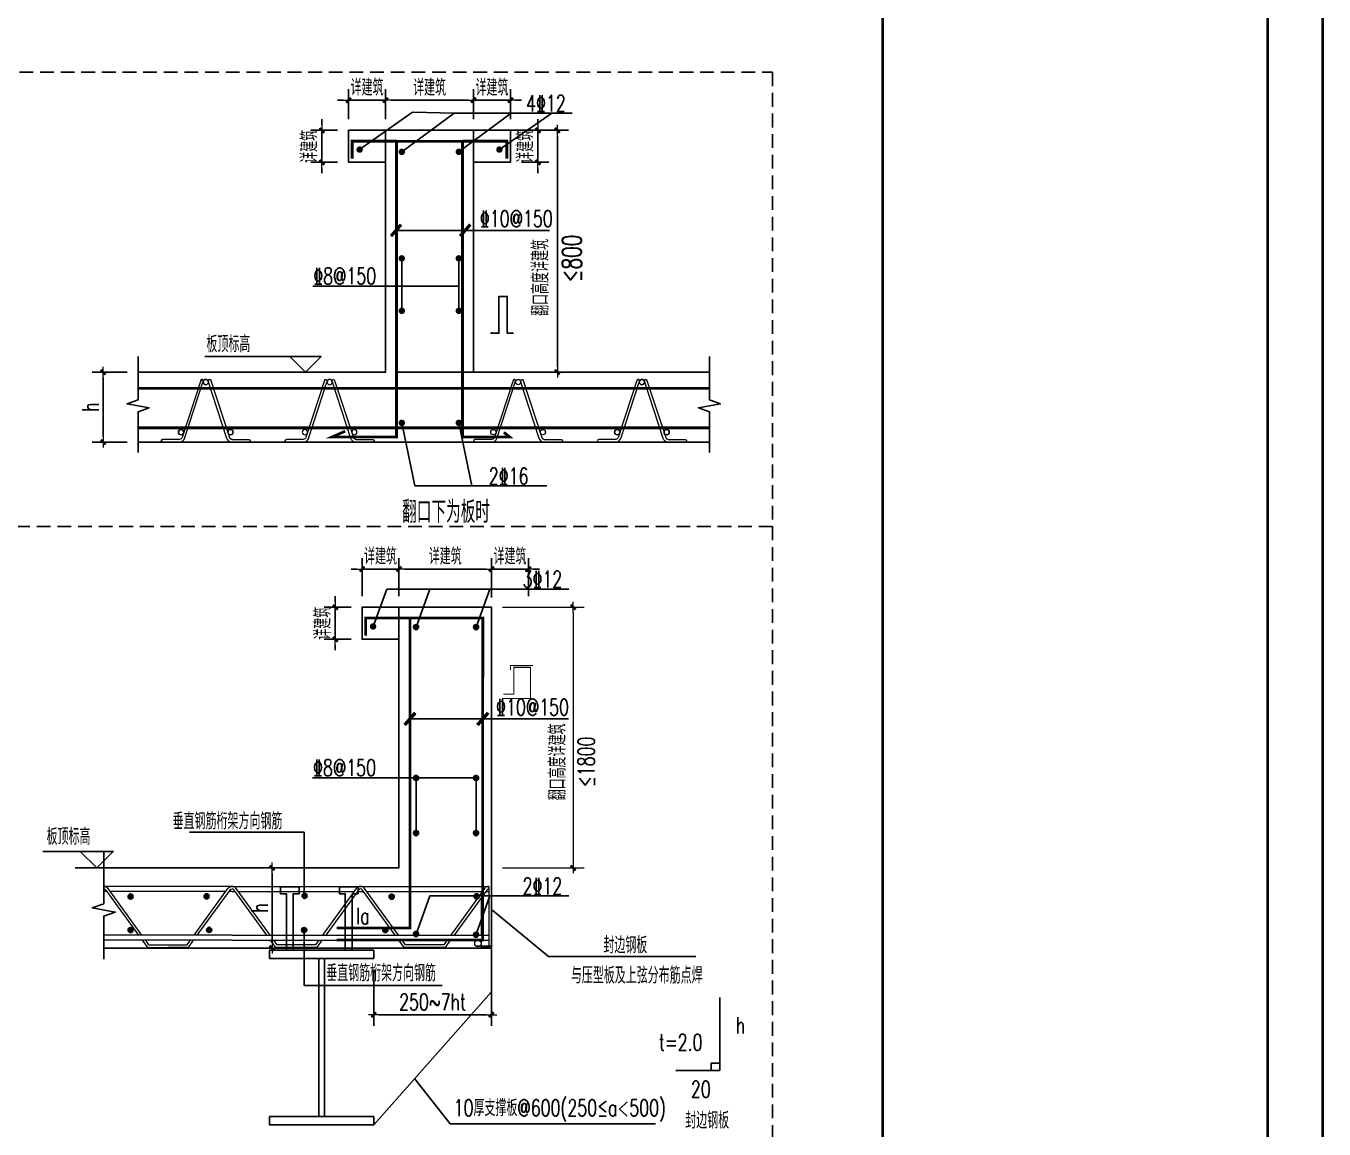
# Model space of a CAD drawing. Extents: x -1201378 to 2367219, y -619313 to 244905.
# Drawn here: x 499653 to 535046, y -455904 to -425848 of the extents above; entities that cross this region are included whole.
import ezdxf
from ezdxf.enums import TextEntityAlignment as Align

# ---------------------------------------------------------------- set-up
doc = ezdxf.new("R2010")
doc.units = 0
doc.header["$LTSCALE"] = 1000
doc.linetypes.add('DASHED', pattern=[0.75, 0.5, -0.25])
doc.linetypes.add('HIDDEN', pattern=[0.375, 0.25, -0.125])
doc.layers.get('0').update_dxf_attribs({"linetype": 'CONTINUOUS'})
doc.layers.get('Defpoints').update_dxf_attribs({"linetype": 'CONTINUOUS'})
for name, color, linetype in [('0-cxFrame', 155, 'CONTINUOUS'), ('dsptext_col', 2, 'CONTINUOUS'), ('S-BAR', 1, 'CONTINUOUS'), ('S-BAR-DISTRIBUTED', 3, 'CONTINUOUS'), ('S-BG', 131, 'CONTINUOUS'), ('S-SHAPE', 51, 'CONTINUOUS'), ('S-SHAPE1', 165, 'CONTINUOUS'), ('S-SHAPE2', 165, 'HIDDEN'), ('S-SS', 111, 'CONTINUOUS'), ('S-STEEL-BEAM-PRI', 140, 'DASHED'), ('S-STEEL-BEAM-SEC', 31, 'DASHED'), ('S-STEEL-BOLT', 15, 'CONTINUOUS'), ('S-STEEL-PLATE', 7, 'CONTINUOUS')]:
    doc.layers.add(name, color=color, linetype=linetype)
for name, color, linetype, lineweight in [('0-cxText', 131, 'CONTINUOUS', 25), ('S-dim', 81, 'CONTINUOUS', 0), ('S-STEEL-BAR-TRUSS-DECK', 6, 'CONTINUOUS', 0)]:
    doc.layers.add(name, color=color, linetype=linetype, lineweight=lineweight)
doc.styles.add('cx_tuming', font='simhei.ttf')
doc.styles.add('cx_tuqian1', font='')
doc.styles.add('DIM-TEXT', font='tj-romans1.shx', dxfattribs={"width": 0.7, "bigfont": 'tj-hztxt1.shx'})
doc.styles.add('SS1', font='tj-romans1.shx', dxfattribs={"width": 0.7, "bigfont": 'tj-hztxt1.shx'})
doc.styles.add('黑体', font='simhei.ttf', dxfattribs={"width": 0.8})
doc.styles.get('cx_tuqian1').set_extended_font_data('SimSun')
doc.dimstyles.new('S-100A', dxfattribs={"dimscale": 100, "dimtxt": 3, "dimasz": 1, "dimexe": 2, "dimexo": 2, "dimgap": 0.8, "dimtad": 1, "dimdec": 0, "dimzin": 0, "dimdsep": 46, "dimtxsty": 'SS1', "dimblk1": 'TT', "dimblk2": 'TT', "dimsah": 1, "dimcen": 1, "dimclrd": 256, "dimclre": 256, "dimclrt": 256, "dimadec": 0, "dimazin": 0, "dimtfac": 1, "dimtdec": 0, "dimtix": 1, "dimtmove": 2, "dimatfit": 0, "dimldrblk": 'TT', "dimfxl": 2, "dimtolj": 1, "dimtzin": 0, "dimarcsym": 0})

# ---------------------------------------------------------------- blocks, each defined once
blk = doc.blocks.new('zjcx_T0(Dragon)')
at = {"layer": '0-cxFrame', "const_width": 50}
blk.add_lwpolyline([(0, 82100), (-7000, 82100), (-7000, 0), (0, 0)], close=True, dxfattribs=at)
blk = doc.blocks.new('TK22.A0 L(Dragon)')
at = {"layer": '0-cxFrame', "color": 7, "const_width": 0.5}
blk.add_lwpolyline([(0, 0), (-1486, 0), (-1486, 841), (0, 841)], close=True, dxfattribs=at)
at = {"layer": '0-cxFrame', "const_width": 0.5}
for points in [[(-80, 10), (-1466, 10), (-1466, 831), (-80, 831)], [(-10, 10), (-80, 10), (-80, 831), (-10, 831)]]:
    blk.add_lwpolyline(points, close=True, dxfattribs=at)
at = {"layer": '0-cxFrame', "xscale": 0.009999999999999998, "yscale": 0.009999999999999998, "zscale": 0.009999999999999998}
blk.add_blockref('zjcx_T0(Dragon)', (-10, 10), dxfattribs=at)
at = {"style": '黑体', "flags": 4}
blk.add_attdef('图幅', text='', height=3.3, dxfattribs=at).set_placement((-40, 3), align=Align.RIGHT)
at = {"layer": '0-cxText', "flags": 4}
for tag, height, style, p in [('建设单位', 3.5, 'cx_tuming', (-45, 240)), ('项目名称', 3.5, 'cx_tuming', (-45, 210)), ('子项名称', 3.5, 'cx_tuming', (-45, 180)), ('工程编号', 3.3, 'cx_tuqian1', (-35, 165)), ('图名1', 3.5, 'cx_tuming', (-45, 87)), ('图名2', 3.5, 'cx_tuming', (-45, 79)), ('图名3', 3.5, 'cx_tuming', (-45, 71)), ('出图日期', 3.3, 'cx_tuqian1', (-39, 60)), ('专业', 3.3, 'cx_tuqian1', (-55, 52)), ('图号', 3.3, 'cx_tuqian1', (-55, 44)), ('版次', 3.3, 'cx_tuqian1', (-20, 44))]:
    blk.add_attdef(tag, text='', height=height, dxfattribs=dict(at, style=style)).set_placement(p, align=Align.MIDDLE)
at = {"layer": 'Defpoints', "color": 6, "flags": 4}
for tag, height, style, p in [('tufu', 3.3, '黑体', (-12, 12)), ('dwfname', 4, 'cx_tuqian1', (-80, 3))]:
    blk.add_attdef(tag, text='', height=height, dxfattribs=dict(at, style=style)).set_placement(p, align=Align.RIGHT)
blk = doc.blocks.new('TT')
blk.add_line((-0.97, 0), (0.97, 0))
at = {"const_width": 0.45}
blk.add_lwpolyline([(-0.44, -0.44), (0.44, 0.44)], dxfattribs=at)
blk = doc.blocks.new('*D6445')
at = {"layer": 'Defpoints', "color": 0, "transparency": 16777216}
for p in [(519253, -500601), (517654, -501146), (519253, -501146)]:
    blk.add_point(p, dxfattribs=at)
at = {"layer": 'S-dim', "lineweight": -2, "transparency": 16777216}
for p, q in [((517654, -500946), (517654, -500401)), ((519253, -500946), (519253, -500401)), ((517754, -500601), (519153, -500601))]:
    blk.add_line(p, q, dxfattribs=at)
at = {"layer": 'S-dim', "lineweight": -2, "transparency": 16777216, "xscale": 100, "yscale": 100, "zscale": 100, "rotation": 180}
blk.add_blockref('TT', (517654, -500601), dxfattribs=at)
at = {"layer": 'S-dim', "lineweight": -2, "transparency": 16777216, "xscale": 100, "yscale": 100, "zscale": 100}
blk.add_blockref('TT', (519253, -500601), dxfattribs=at)
at = {"layer": 'S-dim', "transparency": 16777216, "insert": (518454, -500371), "char_height": 300, "attachment_point": 5, "style": 'SS1'}
blk.add_mtext('\\A1;详建筑', dxfattribs=at)
blk = doc.blocks.new('钢筋桁架剖面')
at = {"color": 6}
for points in [[(-32.2, 5.5), (-3.8, 92.2, 1), (-7.6, 93.5), (-36, 6.8, -0.324329), (-39.8, 4), (-65.5, 4, 1), (-65.5, 0), (-39.8, 0, 0.324329)], [(32.2, 5.5), (3.8, 92.2, -1), (7.6, 93.5), (36, 6.8, 0.324329), (39.8, 4), (65.5, 4, -1), (65.5, 0), (39.8, 0, -0.324329)]]:
    blk.add_lwpolyline(points, format="xyb", close=True, dxfattribs=at)
for centre in [(0, 91), (-37.5, 15), (37.5, 15)]:
    blk.add_circle(centre, 4, dxfattribs=at)
blk = doc.blocks.new('*D6446')
at = {"layer": 'Defpoints', "color": 0, "transparency": 16777216}
for p in [(519253, -501146), (517654, -505539), (520777, -505539)]:
    blk.add_point(p, dxfattribs=at)
at = {"layer": 'S-dim', "lineweight": -2, "transparency": 16777216}
for p, q in [((519453, -501146), (520977, -501146)), ((520777, -501246), (520777, -505439)), ((517854, -505539), (520977, -505539))]:
    blk.add_line(p, q, dxfattribs=at)
at = {"layer": 'S-dim', "lineweight": -2, "transparency": 16777216, "xscale": 100, "yscale": 100, "zscale": 100}
for p, rotation in [((520777, -501146), 90), ((520777, -505539), 270)]:
    blk.add_blockref('TT', p, dxfattribs=dict(at, rotation=rotation))
at = {"layer": 'S-dim', "transparency": 16777216, "insert": (520469, -503819), "char_height": 300, "attachment_point": 5, "rotation": 90, "style": 'SS1'}
blk.add_mtext('\\A1;翻口高度详建筑', dxfattribs=at)
blk = doc.blocks.new('*D6447')
at = {"layer": 'Defpoints', "color": 0, "transparency": 16777216}
for p in [(513157, -505539), (512521, -506809), (513157, -506809)]:
    blk.add_point(p, dxfattribs=at)
at = {"layer": 'S-dim', "lineweight": -2, "transparency": 16777216}
for p, q in [((512957, -505539), (512321, -505539)), ((512521, -505639), (512521, -506709)), ((512957, -506809), (512321, -506809))]:
    blk.add_line(p, q, dxfattribs=at)
at = {"layer": 'S-dim', "lineweight": -2, "transparency": 16777216, "xscale": 100, "yscale": 100, "zscale": 100}
for p, rotation in [((512521, -505539), 90), ((512521, -506809), 270)]:
    blk.add_blockref('TT', p, dxfattribs=dict(at, rotation=rotation))
at = {"layer": 'S-dim', "transparency": 16777216, "insert": (512291, -506174), "char_height": 300, "attachment_point": 5, "rotation": 90, "style": 'SS1'}
blk.add_mtext('\\A1;h', dxfattribs=at)
blk = doc.blocks.new('*D6450')
at = {"layer": 'Defpoints', "color": 0, "transparency": 16777216}
for p in [(516823, -514546), (515592, -516001), (516823, -516001)]:
    blk.add_point(p, dxfattribs=at)
at = {"layer": 'S-dim', "lineweight": -2, "transparency": 16777216}
for p, q in [((516623, -514546), (515392, -514546)), ((515592, -514646), (515592, -515901)), ((516623, -516001), (515392, -516001))]:
    blk.add_line(p, q, dxfattribs=at)
at = {"layer": 'S-dim', "lineweight": -2, "transparency": 16777216, "xscale": 100, "yscale": 100, "zscale": 100}
for p, rotation in [((515592, -514546), 90), ((515592, -516001), 270)]:
    blk.add_blockref('TT', p, dxfattribs=dict(at, rotation=rotation))
at = {"layer": 'S-dim', "transparency": 16777216, "insert": (515362, -515274), "char_height": 300, "attachment_point": 5, "rotation": 90, "style": 'SS1'}
blk.add_mtext('\\A1;h', dxfattribs=at)
blk = doc.blocks.new('*D6451')
at = {"layer": 'Defpoints', "color": 0, "transparency": 16777216}
for p in [(519581, -509116), (517898, -509809), (519581, -509832)]:
    blk.add_point(p, dxfattribs=at)
at = {"layer": 'S-dim', "lineweight": -2, "transparency": 16777216}
for p, q in [((517898, -509609), (517898, -508916)), ((519581, -509632), (519581, -508916)), ((517998, -509116), (519481, -509116))]:
    blk.add_line(p, q, dxfattribs=at)
at = {"layer": 'S-dim', "lineweight": -2, "transparency": 16777216, "xscale": 100, "yscale": 100, "zscale": 100, "rotation": 180}
blk.add_blockref('TT', (517898, -509116), dxfattribs=at)
at = {"layer": 'S-dim', "lineweight": -2, "transparency": 16777216, "xscale": 100, "yscale": 100, "zscale": 100}
blk.add_blockref('TT', (519581, -509116), dxfattribs=at)
at = {"layer": 'S-dim', "transparency": 16777216, "insert": (518739, -508886), "char_height": 300, "attachment_point": 5, "style": 'SS1'}
blk.add_mtext('\\A1;详建筑', dxfattribs=at)
blk = doc.blocks.new('钢筋桁架立面')
at = {"color": 6}
for p, q in [((-100, 95), (100, 95)), ((-100, 87), (-95.1, 87)), ((-90.1, 87), (90.1, 87)), ((95.1, 87), (100, 87)), ((-100, 19), (100, 19)), ((-100, 11), (100, 11))]:
    blk.add_line(p, q, dxfattribs=at)
for points in [[(-40.9, 19), (-93.5, 91.7, 0.240457), (-100, 95)], [(-45.8, 19), (-96.8, 89.3, 0.240457), (-100, 91)], [(100, 95, 0.240457), (93.5, 91.7), (40.9, 19)], [(100, 91, 0.240457), (96.8, 89.3), (45.8, 19)]]:
    blk.add_lwpolyline(points, format="xyb", dxfattribs=at)
for points in [[(-30, 0), (0, 0), (-32, 0), (-40, 11)], [(35.1, 11), (30, 4), (0, 4), (-30, 4), (-35.1, 11)], [(40, 11), (32, 0), (0, 0)]]:
    blk.add_lwpolyline(points, dxfattribs=at)
blk = doc.blocks.new('钢筋桁架立面端部')
at = {"color": 6}
for p, q in [((100, 95), (100, 0)), ((88, 77.3), (88, 19)), ((88, 11), (88, 0)), ((88, 0), (100, 0))]:
    blk.add_line(p, q, dxfattribs=at)
blk.add_circle((83, 6), 5, dxfattribs=at)
blk.add_blockref('钢筋桁架立面', (0, 0))
blk = doc.blocks.new('*D6452')
at = {"layer": 'Defpoints', "color": 0, "transparency": 16777216}
for p in [(519578, -516001), (517440, -516189), (519578, -517211)]:
    blk.add_point(p, dxfattribs=at)
at = {"layer": 'S-dim', "lineweight": -2, "transparency": 16777216}
for p, q in [((519578, -516201), (519578, -517411)), ((517440, -516389), (517440, -517411)), ((517540, -517211), (519478, -517211))]:
    blk.add_line(p, q, dxfattribs=at)
at = {"layer": 'S-dim', "lineweight": -2, "transparency": 16777216, "xscale": 100, "yscale": 100, "zscale": 100, "rotation": 180}
blk.add_blockref('TT', (517440, -517211), dxfattribs=at)
at = {"layer": 'S-dim', "lineweight": -2, "transparency": 16777216, "xscale": 100, "yscale": 100, "zscale": 100}
blk.add_blockref('TT', (519578, -517211), dxfattribs=at)
at = {"layer": 'S-dim', "transparency": 16777216, "insert": (518509, -516981), "char_height": 300, "attachment_point": 5, "style": 'SS1'}
blk.add_mtext('\\A1;250~7ht', dxfattribs=at)
blk = doc.blocks.new('*D6453')
at = {"layer": 'Defpoints', "color": 0, "transparency": 16777216}
for p in [(520251, -509116), (519581, -509809), (520251, -509809)]:
    blk.add_point(p, dxfattribs=at)
at = {"layer": 'S-dim', "lineweight": -2, "transparency": 16777216}
for p, q in [((519581, -509609), (519581, -508916)), ((520251, -509609), (520251, -508916)), ((519481, -509116), (519381, -509116)), ((519581, -509116), (520251, -509116)), ((520351, -509116), (520451, -509116))]:
    blk.add_line(p, q, dxfattribs=at)
at = {"layer": 'S-dim', "lineweight": -2, "transparency": 16777216, "xscale": 100, "yscale": 100, "zscale": 100}
blk.add_blockref('TT', (519581, -509116), dxfattribs=at)
at = {"layer": 'S-dim', "lineweight": -2, "transparency": 16777216, "xscale": 100, "yscale": 100, "zscale": 100, "rotation": 180}
blk.add_blockref('TT', (520251, -509116), dxfattribs=at)
at = {"layer": 'S-dim', "transparency": 16777216, "insert": (519916, -508886), "char_height": 300, "attachment_point": 5, "style": 'SS1'}
blk.add_mtext('\\A1;详建筑', dxfattribs=at)
blk = doc.blocks.new('*D6456')
at = {"layer": 'Defpoints', "color": 0, "transparency": 16777216}
for p in [(517227, -509116), (517227, -509809), (517898, -509809)]:
    blk.add_point(p, dxfattribs=at)
at = {"layer": 'S-dim', "lineweight": -2, "transparency": 16777216}
for p, q in [((517227, -509609), (517227, -508916)), ((517898, -509609), (517898, -508916)), ((517127, -509116), (517027, -509116)), ((517898, -509116), (517227, -509116)), ((517998, -509116), (518098, -509116))]:
    blk.add_line(p, q, dxfattribs=at)
at = {"layer": 'S-dim', "lineweight": -2, "transparency": 16777216, "xscale": 100, "yscale": 100, "zscale": 100}
blk.add_blockref('TT', (517227, -509116), dxfattribs=at)
at = {"layer": 'S-dim', "lineweight": -2, "transparency": 16777216, "xscale": 100, "yscale": 100, "zscale": 100, "rotation": 180}
blk.add_blockref('TT', (517898, -509116), dxfattribs=at)
at = {"layer": 'S-dim', "transparency": 16777216, "insert": (517562, -508886), "char_height": 300, "attachment_point": 5, "style": 'SS1'}
blk.add_mtext('\\A1;详建筑', dxfattribs=at)
blk = doc.blocks.new('*D6457')
at = {"layer": 'Defpoints', "color": 0, "transparency": 16777216}
for p in [(516741, -509809), (517227, -509809), (517227, -510391)]:
    blk.add_point(p, dxfattribs=at)
at = {"layer": 'S-dim', "lineweight": -2, "transparency": 16777216}
for p, q in [((516741, -509709), (516741, -509609)), ((517027, -509809), (516541, -509809)), ((516741, -510391), (516741, -509809)), ((517027, -510391), (516541, -510391)), ((516741, -510491), (516741, -510591))]:
    blk.add_line(p, q, dxfattribs=at)
at = {"layer": 'S-dim', "lineweight": -2, "transparency": 16777216, "xscale": 100, "yscale": 100, "zscale": 100}
for p, rotation in [((516741, -509809), 270), ((516741, -510391), 90)]:
    blk.add_blockref('TT', p, dxfattribs=dict(at, rotation=rotation))
at = {"layer": 'S-dim', "transparency": 16777216, "insert": (516511, -510100), "char_height": 300, "attachment_point": 5, "rotation": 90, "style": 'SS1'}
blk.add_mtext('\\A1;详建筑', dxfattribs=at)
blk = doc.blocks.new('*D6461')
at = {"layer": 'Defpoints', "color": 0, "transparency": 16777216}
for p in [(516983, -500599), (516983, -501146), (517654, -501146)]:
    blk.add_point(p, dxfattribs=at)
at = {"layer": 'S-dim', "lineweight": -2, "transparency": 16777216}
for p, q in [((516983, -500946), (516983, -500399)), ((517654, -500946), (517654, -500399)), ((516883, -500599), (516783, -500599)), ((517654, -500599), (516983, -500599)), ((517754, -500599), (517854, -500599))]:
    blk.add_line(p, q, dxfattribs=at)
at = {"layer": 'S-dim', "lineweight": -2, "transparency": 16777216, "xscale": 100, "yscale": 100, "zscale": 100}
blk.add_blockref('TT', (516983, -500599), dxfattribs=at)
at = {"layer": 'S-dim', "lineweight": -2, "transparency": 16777216, "xscale": 100, "yscale": 100, "zscale": 100, "rotation": 180}
blk.add_blockref('TT', (517654, -500599), dxfattribs=at)
at = {"layer": 'S-dim', "transparency": 16777216, "insert": (517318, -500369), "char_height": 300, "attachment_point": 5, "style": 'SS1'}
blk.add_mtext('\\A1;详建筑', dxfattribs=at)
blk = doc.blocks.new('*D6462')
at = {"layer": 'Defpoints', "color": 0, "transparency": 16777216}
for p in [(516497, -501146), (516983, -501146), (516983, -501727)]:
    blk.add_point(p, dxfattribs=at)
at = {"layer": 'S-dim', "lineweight": -2, "transparency": 16777216}
for p, q in [((516783, -501146), (516297, -501146)), ((516497, -501046), (516497, -500946)), ((516497, -501727), (516497, -501146)), ((516783, -501727), (516297, -501727)), ((516497, -501827), (516497, -501927))]:
    blk.add_line(p, q, dxfattribs=at)
at = {"layer": 'S-dim', "lineweight": -2, "transparency": 16777216, "xscale": 100, "yscale": 100, "zscale": 100}
for p, rotation in [((516497, -501146), 270), ((516497, -501727), 90)]:
    blk.add_blockref('TT', p, dxfattribs=dict(at, rotation=rotation))
at = {"layer": 'S-dim', "transparency": 16777216, "insert": (516267, -501437), "char_height": 300, "attachment_point": 5, "rotation": 90, "style": 'SS1'}
blk.add_mtext('\\A1;详建筑', dxfattribs=at)
blk = doc.blocks.new('*D6463')
at = {"layer": 'Defpoints', "color": 0, "transparency": 16777216}
for p in [(519924, -500599), (519253, -501146), (519924, -501146)]:
    blk.add_point(p, dxfattribs=at)
at = {"layer": 'S-dim', "lineweight": -2, "transparency": 16777216}
for p, q in [((519253, -500946), (519253, -500399)), ((519924, -500946), (519924, -500399)), ((519153, -500599), (519053, -500599)), ((519253, -500599), (519924, -500599)), ((520024, -500599), (520124, -500599))]:
    blk.add_line(p, q, dxfattribs=at)
at = {"layer": 'S-dim', "lineweight": -2, "transparency": 16777216, "xscale": 100, "yscale": 100, "zscale": 100}
blk.add_blockref('TT', (519253, -500599), dxfattribs=at)
at = {"layer": 'S-dim', "lineweight": -2, "transparency": 16777216, "xscale": 100, "yscale": 100, "zscale": 100, "rotation": 180}
blk.add_blockref('TT', (519924, -500599), dxfattribs=at)
at = {"layer": 'S-dim', "transparency": 16777216, "insert": (519589, -500369), "char_height": 300, "attachment_point": 5, "style": 'SS1'}
blk.add_mtext('\\A1;详建筑', dxfattribs=at)
blk = doc.blocks.new('*D6464')
at = {"layer": 'Defpoints', "color": 0, "transparency": 16777216}
for p in [(519924, -501146), (520424, -501146), (519924, -501727)]:
    blk.add_point(p, dxfattribs=at)
at = {"layer": 'S-dim', "lineweight": -2, "transparency": 16777216}
for p, q in [((520124, -501146), (520624, -501146)), ((520424, -501046), (520424, -500946)), ((520424, -501727), (520424, -501146)), ((520124, -501727), (520624, -501727)), ((520424, -501827), (520424, -501927))]:
    blk.add_line(p, q, dxfattribs=at)
at = {"layer": 'S-dim', "lineweight": -2, "transparency": 16777216, "xscale": 100, "yscale": 100, "zscale": 100}
for p, rotation in [((520424, -501146), 270), ((520424, -501727), 90)]:
    blk.add_blockref('TT', p, dxfattribs=dict(at, rotation=rotation))
at = {"layer": 'S-dim', "transparency": 16777216, "insert": (520194, -501437), "char_height": 300, "attachment_point": 5, "rotation": 90, "style": 'SS1'}
blk.add_mtext('\\A1;详建筑', dxfattribs=at)
blk = doc.blocks.new('楼承板')
at = {"layer": 'S-BAR', "linetype": 'Continuous', "ltscale": 0.2}
h = blk.add_hatch(color=256, dxfattribs=at)
h.dxf.hatch_style = 1
edge = h.paths.add_edge_path()
edge.add_arc((518208.7, -510170.3), 46.7, 0, 360)
h = blk.add_hatch(color=256, dxfattribs=at)
h.dxf.hatch_style = 1
edge = h.paths.add_edge_path()
edge.add_arc((519299.4, -510170.3), 46.7, 0, 360)
at = {"layer": 'S-BAR-DISTRIBUTED'}
h = blk.add_hatch(color=2, dxfattribs=at)
h.dxf.hatch_style = 1
edge = h.paths.add_edge_path()
edge.add_arc((518208.7, -512910.6), 46.7, 0, 360)
h = blk.add_hatch(color=2, dxfattribs=at)
h.dxf.hatch_style = 1
edge = h.paths.add_edge_path()
edge.add_arc((519299.4, -512910.6), 46.7, 0, 360)
h = blk.add_hatch(color=2, dxfattribs=at)
h.dxf.hatch_style = 1
edge = h.paths.add_edge_path()
edge.add_arc((518208.7, -513913.1), 46.7, 0, 360)
h = blk.add_hatch(color=2, dxfattribs=at)
h.dxf.hatch_style = 1
edge = h.paths.add_edge_path()
edge.add_arc((519299.4, -513913.1), 46.7, 0, 360)
h = blk.add_hatch(color=2, dxfattribs=at)
h.dxf.hatch_style = 1
edge = h.paths.add_edge_path()
edge.add_arc((513020.4, -515064.7), 46.7, 0, 360)
h = blk.add_hatch(color=2, dxfattribs=at)
h.dxf.hatch_style = 1
edge = h.paths.add_edge_path()
edge.add_arc((514401.6, -515061.1), 46.7, 0, 360)
h = blk.add_hatch(color=2, dxfattribs=at)
h.dxf.hatch_style = 1
edge = h.paths.add_edge_path()
edge.add_arc((516182.5, -515052.1), 46.7, 0, 360)
h = blk.add_hatch(color=2, dxfattribs=at)
h.dxf.hatch_style = 1
edge = h.paths.add_edge_path()
edge.add_arc((517765.1, -515068.1), 46.7, 0, 360)
h = blk.add_hatch(color=2, dxfattribs=at)
h.dxf.hatch_style = 1
edge = h.paths.add_edge_path()
edge.add_arc((519311.1, -515060.8), 46.7, 0, 360)
h = blk.add_hatch(color=2, dxfattribs=at)
h.dxf.hatch_style = 1
edge = h.paths.add_edge_path()
edge.add_arc((513020.4, -515673.7), 46.7, 0, 360)
h = blk.add_hatch(color=2, dxfattribs=at)
h.dxf.hatch_style = 1
edge = h.paths.add_edge_path()
edge.add_arc((514448.3, -515670.2), 46.7, 0, 360)
h = blk.add_hatch(color=2, dxfattribs=at)
h.dxf.hatch_style = 1
edge = h.paths.add_edge_path()
edge.add_arc((516174.5, -515673.7), 46.7, 0, 360)
h = blk.add_hatch(color=2, dxfattribs=at)
h.dxf.hatch_style = 1
edge = h.paths.add_edge_path()
edge.add_arc((517650.7, -515673.7), 46.7, 0, 360)
h = blk.add_hatch(color=2, dxfattribs=at)
h.dxf.hatch_style = 1
edge = h.paths.add_edge_path()
edge.add_arc((518208.7, -515745.4), 46.7, 0, 360)
h = blk.add_hatch(color=2, dxfattribs=at)
h.dxf.hatch_style = 1
edge = h.paths.add_edge_path()
edge.add_arc((519299.4, -515760), 46.7, 0, 360)
at = {"layer": 'dsptext_col'}
for points in [[(517653.8, -501145.6), (516983, -501145.6), (516983, -501727.5), (517653.8, -501727.5)], [(519253.3, -501145.6), (519924.1, -501145.6), (519924.1, -501727.5), (519253.3, -501727.5)], [(517897.6, -509808.6), (517226.8, -509808.6), (517226.8, -510390.5), (517897.6, -510390.5)]]:
    blk.add_lwpolyline(points, dxfattribs=at)
at = {"layer": 'S-BAR', "const_width": 50}
for points in [[(516919.5, -506612.2), (516680.6, -506717.1), (517853.8, -506717.1), (517853.8, -501345.6), (519053.3, -501345.6), (519053.3, -506717.1), (519911.1, -506717.1), (519805.2, -506631.9)], [(517854.8, -501343.7), (517048, -501343.7), (517048, -501661.4)], [(519052.4, -501343.7), (519859.1, -501343.7), (519859.1, -501661.4)], [(523540.9, -505830.9), (519099.4, -505830.9), (513156.7, -505830.9), (513156.7, -505830.9)], [(523540.9, -506550.6), (519194.1, -506550.6), (513156.7, -506550.6)], [(518098.5, -510006.7), (517291.8, -510006.7), (517291.8, -510324.5)]]:
    blk.add_lwpolyline(points, dxfattribs=at)
at = {"layer": 'S-BAR', "linetype": 'Continuous', "ltscale": 0.2, "const_width": 60}
for points in [[(517211.8, -501495.9, -1), (517154.7, -501495.9, -1)], [(517920.9, -501536.8, 1), (517977.9, -501536.8, 1)], [(518957.5, -501536.8, 1), (519014.5, -501536.8, 1)], [(519695.4, -501495.9, 1), (519752.4, -501495.9, 1)], [(517920.9, -503472.2, 1), (517977.9, -503472.2, 1)], [(518957.5, -503472.2, 1), (519014.5, -503472.2, 1)], [(517920.9, -504424.9, 1), (517977.9, -504424.9, 1)], [(518957.5, -504424.9, 1), (519014.5, -504424.9, 1)], [(517920.9, -506460.6, 1), (517977.9, -506460.6, 1)], [(518957.5, -506460.6, 1), (519014.5, -506460.6, 1)], [(517455.5, -510159, -1), (517398.5, -510159, -1)]]:
    blk.add_lwpolyline(points, format="xyb", close=True, dxfattribs=at)
at = {"layer": 'S-BAR', "linetype": 'Continuous', "ltscale": 0.2}
blk.add_lwpolyline([(519599.4, -504820.7), (519569.6, -504833.9), (519716.2, -504833.9), (519716.2, -504162.4), (519866.1, -504162.4), (519866.1, -504833.9), (519973.4, -504833.9), (519960.1, -504823.2)], dxfattribs=at)
for points, const_width in [([(516763.4, -515636.2), (518098.5, -515636.2), (518098.5, -510006.7), (519422.5, -510006.7), (519419, -515855.2), (516763.4, -515855.2)], 50), ([(519793.8, -511387.7), (519987, -511387.7), (519987, -510901.6), (520291, -510901.6), (520291, -511466.7), (519772.7, -511466.7)], 20), ([(520332, -510869.5), (519927, -510869.5), (519927, -510948.7)], 20)]:
    blk.add_lwpolyline(points, dxfattribs=dict(at, const_width=const_width))
for centre in [(518208.7, -510170.3), (519299.4, -510170.3)]:
    blk.add_circle(centre, 46.7, dxfattribs=at)
at = {"layer": 'S-BAR-DISTRIBUTED'}
for centre in [(518208.7, -512910.6), (519299.4, -512910.6), (518208.7, -513913.1), (519299.4, -513913.1), (513020.4, -515064.7), (514401.6, -515061.1), (516182.5, -515052.1), (517765.1, -515068.1), (519311.1, -515060.8), (513020.4, -515673.7), (514448.3, -515670.2), (516174.5, -515673.7), (517650.7, -515673.7), (518208.7, -515745.4), (519299.4, -515760)]:
    blk.add_circle(centre, 46.7, dxfattribs=at)
at = {"layer": 'S-BG'}
for points in [[(515911.7, -505254.2), (516196.8, -505539.4), (516481.9, -505254.2), (514368.4, -505254.2)], [(516496.9, -505539.4), (515822.1, -505539.4)], [(512103.9, -514246.2), (512403.9, -514546.2), (512703.9, -514246.2), (511424.8, -514246.2)], [(512719.7, -514546.2), (512009.7, -514546.2)]]:
    blk.add_lwpolyline(points, dxfattribs=at)
at = {"layer": 'S-dim'}
for p, q in [((519780.6, -509808.6), (521264.9, -509808.6)), ((521064.9, -509908.6), (521064.9, -514446.2)), ((519780.6, -514546.2), (521264.9, -514546.2))]:
    blk.add_line(p, q, dxfattribs=at)
at = {"layer": 'S-SHAPE', "ltscale": 0.05}
blk.add_line((513156.7, -506809), (523540.9, -506809), dxfattribs=at)
for points in [[(513156.7, -505539.4), (517653.8, -505539.4), (517653.8, -505539.4), (517653.8, -501145.6), (519253.3, -501145.6), (519253.3, -505539.4), (523540.9, -505539.4)], [(512531.6, -514546.2), (517897.6, -514546.2), (517897.6, -509808.6), (519580.6, -509808.6), (519580.6, -516001.3), (512531.6, -516001.3)]]:
    blk.add_lwpolyline(points, dxfattribs=at)
at = {"layer": 'S-SHAPE1'}
for points in [[(513156.7, -505254.2), (513156.7, -506043.4), (512957.1, -506116.1), (513356.2, -506186.4), (513156.7, -506257.3), (513156.7, -506999)], [(523540.9, -505254.2), (523540.9, -506043.4), (523740.5, -506116.1), (523341.3, -506186.4), (523540.9, -506257.3), (523540.9, -506999)], [(512531.6, -514246.2), (512531.6, -515195.8), (512321.6, -515272.2), (512741.6, -515346.2), (512531.6, -515420.8), (512531.6, -516201.3)]]:
    blk.add_lwpolyline(points, dxfattribs=at)
at = {"layer": 'S-SHAPE2'}
for p, q in [((483999.5, -500092.2), (524690.1, -500092.2)), ((524690.1, -500092.2), (524690.1, -525823.6)), ((524690.1, -508339.9), (510518.2, -508339.9))]:
    blk.add_line(p, q, dxfattribs=at)
at = {"layer": 'S-SS'}
for p, q in [((518900.3, -500833), (518142.5, -500816.7)), ((518460.6, -509479.8), (517674.9, -509479.8)), ((518098.5, -511838.3), (520978.9, -511838.3)), ((518208.7, -513913.1), (518208.7, -512910.6)), ((518826.8, -519191.8), (518182.4, -518372.6)), ((522560.6, -519191.8), (518826.8, -519191.8))]:
    blk.add_line(p, q, dxfattribs=at)
at = {"layer": 'S-SS', "ltscale": 0.1}
for p, q in [((517844.8, -502963), (520634.7, -502963)), ((517949.4, -504424.9), (517949.4, -503472.2)), ((518986, -504424.9), (518986, -503472.2)), ((518986, -503977.3), (516331.6, -503977.3))]:
    blk.add_line(p, q, dxfattribs=at)
at = {"layer": 'S-SS'}
for points in [[(517183.2, -501495.9), (518142.5, -500816.7)], [(519723.9, -501495.9), (520677.1, -500833)], [(517427, -510159), (517674.9, -509479.8)], [(518208.7, -510170.3), (518460.6, -509479.8), (520983.9, -509479.8)], [(519299.4, -510170.3), (519551.4, -509479.8), (520813, -509479.8)], [(519299.4, -513913.1), (519299.4, -512910.6), (516327.9, -512910.6)], [(516174.5, -515061.5), (516174.5, -513897.7), (514090.2, -513897.7)], [(518208.7, -515745.4), (518460.6, -515054.8), (520983.9, -515054.8)], [(519299.4, -515745.4), (519551.4, -515054.8), (520813, -515054.8)], [(519580.6, -515300.7), (520613.4, -516155.1), (523297.2, -516155.1)], [(516174.5, -515673.7), (516174.5, -516679.2), (518682.1, -516679.2)]]:
    blk.add_lwpolyline(points, dxfattribs=at)
at = {"layer": 'S-SS', "ltscale": 0.1}
for points in [[(517949.4, -501536.8), (518900.3, -500833), (521044.5, -500833)], [(518986, -501536.8), (519936.9, -500833), (520882, -500833)], [(517949.4, -506460.6), (518188.9, -507606), (520587, -507606)], [(518986, -506460.6), (519225.5, -507606)]]:
    blk.add_lwpolyline(points, dxfattribs=at)
at = {"layer": 'S-SS', "ltscale": 0.1, "const_width": 59.1}
for points in [[(517752.2, -503068.3), (517937.3, -502857.7)], [(519009.8, -503068.3), (519194.9, -502857.7)]]:
    blk.add_lwpolyline(points, dxfattribs=at)
at = {"layer": 'S-SS', "const_width": 62.2}
for points in [[(518000.9, -511949.1), (518195.7, -511727.4)], [(519324.4, -511949.1), (519519.2, -511727.4)]]:
    blk.add_lwpolyline(points, dxfattribs=at)
at = {"layer": 'S-STEEL-BEAM-PRI', "linetype": 'ByBlock', "ltscale": 0.05}
for p, q in [((516442.5, -516189.1), (516442.5, -519061.6)), ((516543.3, -519061.6), (516543.3, -516189.1))]:
    blk.add_line(p, q, dxfattribs=at)
for points in [[(517439.9, -516037.9), (515546, -516037.9), (515546, -516189.1), (517439.9, -516189.1)], [(517439.9, -519061.6), (515546, -519061.6), (515546, -519212.8), (517439.9, -519212.8)]]:
    blk.add_lwpolyline(points, close=True, dxfattribs=at)
at = {"layer": 'S-STEEL-BEAM-SEC', "linetype": 'ByBlock'}
blk.add_line((519580.6, -515965.4), (519580.6, -514546.2), dxfattribs=at)
at = {"layer": 'S-STEEL-BEAM-SEC', "linetype": 'ByBlock', "ltscale": 0.05}
for p, q in [((519303.4, -515965.4), (519580.6, -515965.4)), ((523727.7, -516901.1), (523727.7, -518224.8)), ((523727.7, -518091), (523571.6, -518091)), ((523571.6, -518091), (523571.6, -518224.8)), ((522933, -518224.8), (523727.7, -518224.8))]:
    blk.add_line(p, q, dxfattribs=at)
at = {"layer": 'S-STEEL-BOLT'}
for points in [[(515851.7, -516037.9), (515851.7, -515014.4), (515742.8, -515014.4), (515742.8, -514890), (516085, -514890), (516085, -515014.4), (515976.1, -515014.4), (515976.1, -516037.9)], [(516923.2, -516037.9), (516923.2, -515014.4), (516814.3, -515014.4), (516814.3, -514890), (517156.5, -514890), (517156.5, -515014.4), (517047.6, -515014.4), (517047.6, -516037.9)]]:
    blk.add_lwpolyline(points, dxfattribs=at)
at = {"layer": 'S-STEEL-PLATE'}
blk.add_lwpolyline([(519580.6, -516001.3), (519578.1, -516793.2), (517439.9, -519212.8)], dxfattribs=at)
at = {"layer": 'S-dim', "xscale": 100, "yscale": 100, "zscale": 100}
for p, rotation in [((521064.9, -509808.6), 90), ((521064.9, -514546.2), 270)]:
    blk.add_blockref('TT', p, dxfattribs=dict(at, rotation=rotation))
at = {"layer": 'S-STEEL-BAR-TRUSS-DECK'}
for name, p, xscale, yscale, zscale in [('钢筋桁架剖面', (514386.7, -506809), 11.97465680919576, 11.97465680919576, 11.97465680919576), ('钢筋桁架剖面', (514386.7, -506809), -11.97465680919576, 11.97465681804676, 11.97465681132), ('钢筋桁架剖面', (516637.9, -506809), -11.97465680919576, 11.97465681804676, 11.97465681132), ('钢筋桁架剖面', (520064, -506809), 11.97465680919576, 11.97465680919576, 11.97465680919576), ('钢筋桁架剖面', (522315.2, -506809), -11.97465680919576, 11.97465680919576, 11.97465680919576), ('钢筋桁架剖面', (522315.2, -506809), 11.97465680919576, 11.97465680919576, 11.97465680919576), ('钢筋桁架立面', (513698.3, -515988.4), -11.66666666045785, 11.66666666977108, 11.66666666666667), ('钢筋桁架立面', (516031.6, -515988.4), 11.66666666045785, 11.66666666045785, 11.66666666045785), ('钢筋桁架立面端部', (518365, -515988.4), 11.66666666045785, 11.66666666045785, 11.66666666045785)]:
    blk.add_blockref(name, p, dxfattribs=dict(at, xscale=xscale, yscale=yscale, zscale=zscale))
at = {"layer": 'S-dim', "style": 'DIM-TEXT', "width": 0.7}
blk.add_text('≤800', height=350, rotation=90, dxfattribs=at).set_placement((521216.3, -503903.7))
at = {"layer": 'S-dim', "char_height": 300, "attachment_point": 5, "rotation": 90, "style": 'SS1'}
for s, insert in [('\\A1;翻口高度详建筑', (520779.9, -512619.4)), ('≤1800', (521302, -512619.4))]:
    blk.add_mtext(s, dxfattribs=dict(at, insert=insert))
at = {"layer": 'S-SS', "ltscale": 0.1, "style": 'SS1', "width": 0.7}
for s, p in [('4%%15312', (520210.1, -500804.9)), ('%%15310@150', (519369.5, -502901.5)), ('%%1538@150', (516340.6, -503943.6)), ('板顶标高', (514398.4, -505177.7)), ('2%%15316', (519531.8, -507577.9))]:
    blk.add_text(s, height=300, dxfattribs=at).set_placement(p)
at = {"layer": 'S-SS', "style": 'SS1', "width": 0.7}
for s, height, p in [('翻口下为板时', 400, (517955.5, -508278.3, 0)), ('板顶标高', 300, (511492.9, -514125.4)), ('10厚支撑板@600(250%%157a<500)', 300, (518892.9, -519053.1))]:
    blk.add_text(s, height=height, dxfattribs=at).set_placement(p)
for s, p in [('3%%15312', (520145.8, -509450.1)), ('%%15310@150', (519664.7, -511774.4)), ('%%1538@150', (516337.4, -512875.1)), ('垂直钢筋桁架方向钢筋', (513783.7, -513844.5)), ('2%%15312', (520145.8, -515025.2)), ('la', (517122.2, -515567.8)), ('封边钢板', (521613.8, -516097.4)), ('与压型板及上弦分布筋点焊', (521023.4, -516646.6)), ('h', (524021.5, -517553.9)), ('t=2.0', (522622.4, -517864.3)), ('20', (523204, -518714.8)), ('封边钢板', (523101.9, -519280.5))]:
    blk.add_text(s, height=300, rotation=360, dxfattribs=at).set_placement(p)
blk.add_text('垂直钢筋桁架方向钢筋', height=300, dxfattribs=at).set_placement((517574, -516604.6), align=Align.CENTER)
at = {"layer": 'S-dim'}
for base, p1, p2, angle, text, picture, middle in [((516983, -500599.5), (517653.8, -501145.6), (516983, -501145.6), 180, '详建筑', '*D6461', (517318.4, -500369.5)), ((516497.3, -501145.6), (516983, -501727.5), (516983, -501145.6), 90, '详建筑', '*D6462', (516267.3, -501436.5)), ((520423.7, -501145.6), (519924.1, -501727.5), (519924.1, -501145.6), 90, '详建筑', '*D6464', (520193.7, -501436.5)), ((512521.1, -506809), (513156.7, -505539.4), (513156.7, -506809), 90, 'h', '*D6447', (512291.1, -506174.2)), ((517226.8, -509116.4), (517897.6, -509808.6), (517226.8, -509808.6), 180, '详建筑', '*D6456', (517562.2, -508886.4)), ((516741.1, -509808.6), (517226.8, -510390.5), (517226.8, -509808.6), 90, '详建筑', '*D6457', (516511.1, -510099.6)), ((515592.3, -516001.3), (516823.4, -514546.2), (516823.4, -516001.3), 90, 'h', '*D6450', (515362.3, -515273.7))]:
    dim = blk.add_linear_dim(base=base, p1=p1, p2=p2, angle=angle, text=text, dimstyle='S-100A', dxfattribs=at)
    dim.commit()
    dim.dimension.update_dxf_attribs({"geometry": picture, "text_midpoint": middle})
for base, p1, p2, text, picture, middle in [((519253.3, -500600.8), (517653.8, -501145.6), (519253.3, -501145.6), '详建筑', '*D6445', (518453.6, -500370.8)), ((519924.1, -500599.5), (519253.3, -501145.6), (519924.1, -501145.6), '详建筑', '*D6463', (519588.7, -500369.5)), ((519580.6, -509116.4), (517897.6, -509808.6), (519580.6, -509832.2), '详建筑', '*D6451', (518739.1, -508886.4)), ((520251.4, -509116.4), (519580.6, -509808.6), (520251.4, -509808.6), '详建筑', '*D6453', (519916, -508886.4)), ((519578.1, -517210.8), (517439.9, -516189.1), (519578.1, -516001.3), '250~7ht', '*D6452', (518509, -516980.8))]:
    dim = blk.add_linear_dim(base=base, p1=p1, p2=p2, text=text, dimstyle='S-100A', dxfattribs=at)
    dim.commit()
    dim.dimension.update_dxf_attribs({"geometry": picture, "text_midpoint": middle})
dim = blk.add_linear_dim(base=(520777, -505539.4), p1=(519253.3, -501145.6), p2=(517653.8, -505539.4), angle=90, text='翻口高度详建筑', dimstyle='S-100A', dxfattribs=at)
dim.commit()
dim.dimension.update_dxf_attribs({"geometry": '*D6446', "text_midpoint": (520469, -503819.4), "dimtype": 128})

msp = doc.modelspace()

# ---------------------------------------------------------------- block references
at = {"layer": '0-cxFrame', "xscale": 150, "yscale": 150, "zscale": 150}
msp.add_blockref('TK22.A0 L(Dragon)', (535008.3, -496102.2), dxfattribs=at)
at = {"layer": 'S-SS', "xscale": 1.5, "yscale": 1.5, "zscale": 1.5}
msp.add_blockref('楼承板', (-267024.1, 323027.9), dxfattribs=at)

doc.saveas('drawing.dxf')
